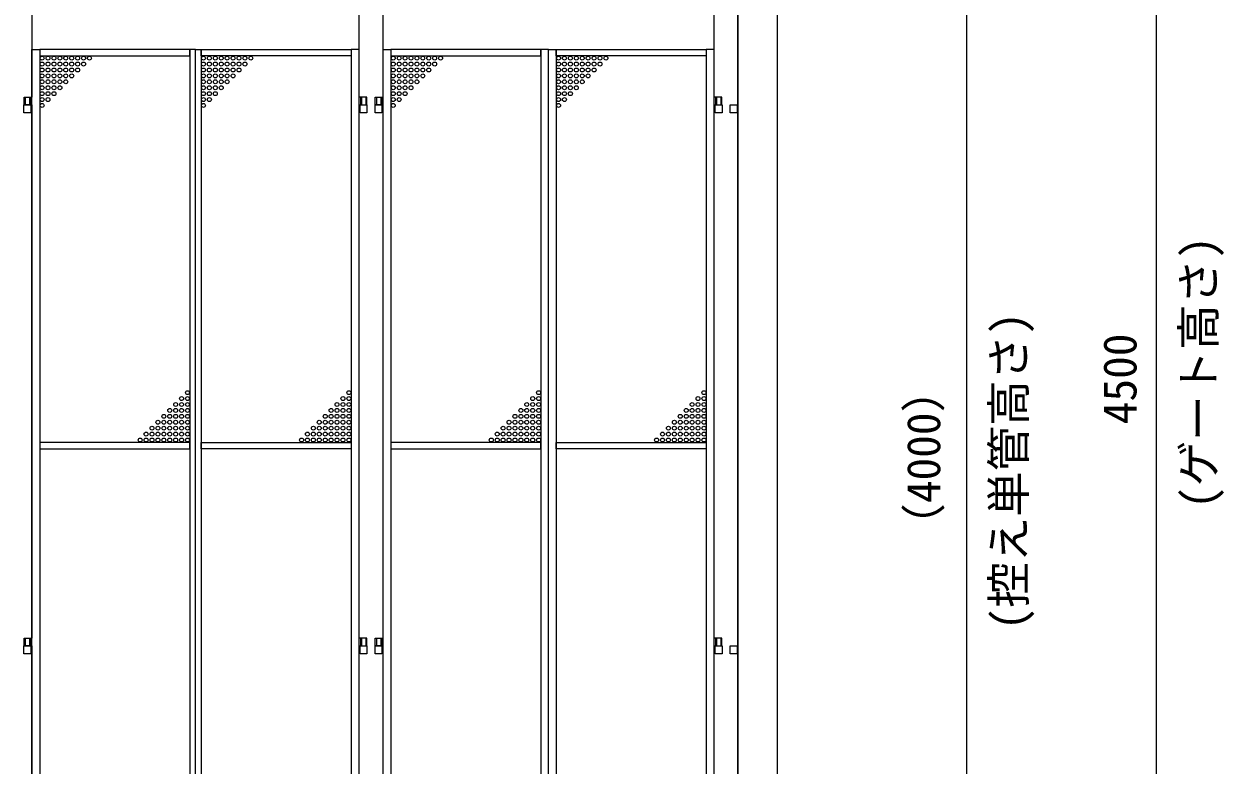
# Model space of a CAD drawing. Units: millimetres, scale not verified. Extents: x 2437 to 26587, y -17325 to 17325.
# Drawn here: x 15417 to 18459, y 5922 to 7801 of the extents above; entities that cross this region are included whole.
import ezdxf
from ezdxf.enums import TextEntityAlignment as Align

# ---------------------------------------------------------------- set-up
doc = ezdxf.new("R2010")
doc.units = ezdxf.units.MM
doc.header["$LTSCALE"] = 90
doc.linetypes.add('DASHED1', pattern=[1.8, 1.2, -0.6])
for name, color, linetype, lineweight in [('0-2_ACCG-3018', 7, 'Continuous', 18), ('0-B_寸法', 3, 'Continuous', 18), ('0-C_側固定棒', 7, 'Continuous', 18), ('1-0_中央走行棒', 7, 'Continuous', 18), ('1-7_標準ﾊﾟﾈﾙ', 7, 'Continuous', 18), ('1-8_標準柱', 7, 'Continuous', 18)]:
    doc.layers.add(name, color=color, linetype=linetype, lineweight=lineweight)
doc.styles.add('ＭＳ ゴシック', font='')
doc.styles.get('ＭＳ ゴシック').set_extended_font_data('MS Gothic')

msp = doc.modelspace()

# ---------------------------------------------------------------- linework, layer by layer
at = {"layer": '0-2_ACCG-3018'}
for centre in [(15463.13, 7714.06), (15463.13, 7699.06), (15478.13, 7714.06), (15478.13, 7699.06), (15493.13, 7714.06), (15493.13, 7699.06), (15508.13, 7714.06), (15508.13, 7699.06), (15523.13, 7714.06), (15523.13, 7699.06), (15538.13, 7714.06), (15538.13, 7699.06), (15553.13, 7714.06), (15553.13, 7699.06), (15568.13, 7714.06), (15568.13, 7699.06), (15583.13, 7714.06), (15872.13, 7714.06), (15872.13, 7699.06), (15887.13, 7714.06), (15887.13, 7699.06), (15902.13, 7714.06), (15902.13, 7699.06), (15917.13, 7714.06), (15917.13, 7699.06), (15932.13, 7714.06), (15932.13, 7699.06), (15947.13, 7714.06), (15947.13, 7699.06), (15962.13, 7714.06), (15962.13, 7699.06), (15977.13, 7714.06), (15977.13, 7699.06), (15992.13, 7714.06), (16353.13, 7714.06), (16353.13, 7699.06), (16368.13, 7714.06), (16368.13, 7699.06), (16383.13, 7714.06), (16383.13, 7699.06), (16398.13, 7714.06), (16398.13, 7699.06), (16413.13, 7714.06), (16413.13, 7699.06), (16428.13, 7714.06), (16428.13, 7699.06), (16443.13, 7714.06), (16443.13, 7699.06), (16458.13, 7714.06), (16458.13, 7699.06), (16473.13, 7714.06), (16772.13, 7714.06), (16772.13, 7699.06), (16787.13, 7714.06), (16787.13, 7699.06), (16802.13, 7714.06), (16802.13, 7699.06), (16817.13, 7714.06), (16817.13, 7699.06), (16832.13, 7714.06), (16832.13, 7699.06), (16847.13, 7714.06), (16847.13, 7699.06), (16862.13, 7714.06), (16862.13, 7699.06), (16877.13, 7714.06), (16877.13, 7699.06), (16892.13, 7714.06), (15463.13, 7684.06), (15463.13, 7669.06), (15478.13, 7684.06), (15478.13, 7669.06), (15493.13, 7684.06), (15493.13, 7669.06), (15508.13, 7684.06), (15508.13, 7669.06), (15523.13, 7684.06), (15523.13, 7669.06), (15538.13, 7684.06), (15538.13, 7669.06), (15553.13, 7684.06), (15872.13, 7684.06), (15872.13, 7669.06), (15887.13, 7684.06), (15887.13, 7669.06), (15902.13, 7684.06), (15902.13, 7669.06), (15917.13, 7684.06), (15917.13, 7669.06), (15932.13, 7684.06), (15932.13, 7669.06), (15947.13, 7684.06), (15947.13, 7669.06), (15962.13, 7684.06), (16353.13, 7684.06), (16353.13, 7669.06), (16368.13, 7684.06), (16368.13, 7669.06), (16383.13, 7684.06), (16383.13, 7669.06), (16398.13, 7684.06), (16398.13, 7669.06), (16413.13, 7684.06), (16413.13, 7669.06), (16428.13, 7684.06), (16428.13, 7669.06), (16443.13, 7684.06), (16772.13, 7684.06), (16772.13, 7669.06), (16787.13, 7684.06), (16787.13, 7669.06), (16802.13, 7684.06), (16802.13, 7669.06), (16817.13, 7684.06), (16817.13, 7669.06), (16832.13, 7684.06), (16832.13, 7669.06), (16847.13, 7684.06), (16847.13, 7669.06), (16862.13, 7684.06), (15463.13, 7654.06), (15463.13, 7639.06), (15478.13, 7654.06), (15478.13, 7639.06), (15493.13, 7654.06), (15493.13, 7639.06), (15508.13, 7654.06), (15508.13, 7639.06), (15523.13, 7654.06), (15872.13, 7654.06), (15872.13, 7639.06), (15887.13, 7654.06), (15887.13, 7639.06), (15902.13, 7654.06), (15902.13, 7639.06), (15917.13, 7654.06), (15917.13, 7639.06), (15932.13, 7654.06), (16353.13, 7654.06), (16353.13, 7639.06), (16368.13, 7654.06), (16368.13, 7639.06), (16383.13, 7654.06), (16383.13, 7639.06), (16398.13, 7654.06), (16398.13, 7639.06), (16413.13, 7654.06), (16772.13, 7654.06), (16772.13, 7639.06), (16787.13, 7654.06), (16787.13, 7639.06), (16802.13, 7654.06), (16802.13, 7639.06), (16817.13, 7654.06), (16817.13, 7639.06), (16832.13, 7654.06), (15463.13, 7624.06), (15463.13, 7609.06), (15478.13, 7624.06), (15478.13, 7609.06), (15493.13, 7624.06), (15872.13, 7624.06), (15872.13, 7609.06), (15887.13, 7624.06), (15887.13, 7609.06), (15902.13, 7624.06), (16353.13, 7624.06), (16353.13, 7609.06), (16368.13, 7624.06), (16368.13, 7609.06), (16383.13, 7624.06), (16772.13, 7624.06), (16772.13, 7609.06), (16787.13, 7624.06), (16787.13, 7609.06), (16802.13, 7624.06), (15463.13, 7594.06), (15872.13, 7594.06), (16353.13, 7594.06), (16772.13, 7594.06), (15816.63, 6851.06), (15831.63, 6866.06), (15831.63, 6851.06), (16225.63, 6851.06), (16240.63, 6866.06), (16240.63, 6851.06), (16706.63, 6851.06), (16721.63, 6866.06), (16721.63, 6851.06), (17125.63, 6851.06), (17140.63, 6866.06), (17140.63, 6851.06), (15786.63, 6821.06), (15801.63, 6836.06), (15801.63, 6821.06), (15816.63, 6836.06), (15816.63, 6821.06), (15831.63, 6836.06), (15831.63, 6821.06), (16195.63, 6821.06), (16210.63, 6836.06), (16210.63, 6821.06), (16225.63, 6836.06), (16225.63, 6821.06), (16240.63, 6836.06), (16240.63, 6821.06), (16676.63, 6821.06), (16691.63, 6836.06), (16691.63, 6821.06), (16706.63, 6836.06), (16706.63, 6821.06), (16721.63, 6836.06), (16721.63, 6821.06), (17095.63, 6821.06), (17110.63, 6836.06), (17110.63, 6821.06), (17125.63, 6836.06), (17125.63, 6821.06), (17140.63, 6836.06), (17140.63, 6821.06), (15756.63, 6791.06), (15771.63, 6806.06), (15771.63, 6791.06), (15786.63, 6806.06), (15786.63, 6791.06), (15801.63, 6806.06), (15801.63, 6791.06), (15816.63, 6806.06), (15816.63, 6791.06), (15831.63, 6806.06), (15831.63, 6791.06), (16165.63, 6791.06), (16180.63, 6806.06), (16180.63, 6791.06), (16195.63, 6806.06), (16195.63, 6791.06), (16210.63, 6806.06), (16210.63, 6791.06), (16225.63, 6806.06), (16225.63, 6791.06), (16240.63, 6806.06), (16240.63, 6791.06), (16646.63, 6791.06), (16661.63, 6806.06), (16661.63, 6791.06), (16676.63, 6806.06), (16676.63, 6791.06), (16691.63, 6806.06), (16691.63, 6791.06), (16706.63, 6806.06), (16706.63, 6791.06), (16721.63, 6806.06), (16721.63, 6791.06), (17065.63, 6791.06), (17080.63, 6806.06), (17080.63, 6791.06), (17095.63, 6806.06), (17095.63, 6791.06), (17110.63, 6806.06), (17110.63, 6791.06), (17125.63, 6806.06), (17125.63, 6791.06), (17140.63, 6806.06), (17140.63, 6791.06), (15726.63, 6761.06), (15741.63, 6776.06), (15741.63, 6761.06), (15756.63, 6776.06), (15756.63, 6761.06), (15771.63, 6776.06), (15771.63, 6761.06), (15786.63, 6776.06), (15786.63, 6761.06), (15801.63, 6776.06), (15801.63, 6761.06), (15816.63, 6776.06), (15816.63, 6761.06), (15831.63, 6776.06), (15831.63, 6761.06), (16135.63, 6761.06), (16150.63, 6776.06), (16150.63, 6761.06), (16165.63, 6776.06), (16165.63, 6761.06), (16180.63, 6776.06), (16180.63, 6761.06), (16195.63, 6776.06), (16195.63, 6761.06), (16210.63, 6776.06), (16210.63, 6761.06), (16225.63, 6776.06), (16225.63, 6761.06), (16240.63, 6776.06), (16240.63, 6761.06), (16616.63, 6761.06), (16631.63, 6776.06), (16631.63, 6761.06), (16646.63, 6776.06), (16646.63, 6761.06), (16661.63, 6776.06), (16661.63, 6761.06), (16676.63, 6776.06), (16676.63, 6761.06), (16691.63, 6776.06), (16691.63, 6761.06), (16706.63, 6776.06), (16706.63, 6761.06), (16721.63, 6776.06), (16721.63, 6761.06), (17035.63, 6761.06), (17050.63, 6776.06), (17050.63, 6761.06), (17065.63, 6776.06), (17065.63, 6761.06), (17080.63, 6776.06), (17080.63, 6761.06), (17095.63, 6776.06), (17095.63, 6761.06), (17110.63, 6776.06), (17110.63, 6761.06), (17125.63, 6776.06), (17125.63, 6761.06), (17140.63, 6776.06), (17140.63, 6761.06), (15711.63, 6746.06), (15726.63, 6746.06), (15741.63, 6746.06), (15756.63, 6746.06), (15771.63, 6746.06), (15786.63, 6746.06), (15801.63, 6746.06), (15816.63, 6746.06), (15831.63, 6746.06), (16120.63, 6746.06), (16135.63, 6746.06), (16150.63, 6746.06), (16165.63, 6746.06), (16180.63, 6746.06), (16195.63, 6746.06), (16210.63, 6746.06), (16225.63, 6746.06), (16240.63, 6746.06), (16601.63, 6746.06), (16616.63, 6746.06), (16631.63, 6746.06), (16646.63, 6746.06), (16661.63, 6746.06), (16676.63, 6746.06), (16691.63, 6746.06), (16706.63, 6746.06), (16721.63, 6746.06), (17020.63, 6746.06), (17035.63, 6746.06), (17050.63, 6746.06), (17065.63, 6746.06), (17080.63, 6746.06), (17095.63, 6746.06), (17110.63, 6746.06), (17125.63, 6746.06), (17140.63, 6746.06)]:
    msp.add_circle(centre, 5, dxfattribs=at)
at = {"layer": '0-B_寸法'}
for p, q in [((18286.88, 9101), (18286.88, 4733)), ((17805.88, 8601), (17805.88, 4733))]:
    msp.add_line(p, q, dxfattribs=at)
at = {"layer": '0-C_側固定棒'}
for p, q in [((17166.88, 6244.06), (17166.88, 7595.56)), ((17166.88, 4872.56), (17166.88, 6224.06))]:
    msp.add_line(p, q, dxfattribs=at)
msp.add_lwpolyline([(17166.88, 7615.56), (17166.88, 8467.56), (17226.88, 8467.56), (17226.88, 4797.56), (17166.88, 4797.56), (17166.88, 4852.56)], dxfattribs=at)
for points in [[(17186.53, 7575.56), (17169.23, 7575.56), (17169.23, 7595.56), (17186.53, 7595.56)], [(17224.53, 7575.56), (17207.23, 7575.56), (17207.23, 7595.56), (17224.53, 7595.56)], [(17186.53, 6204.06), (17169.23, 6204.06), (17169.23, 6224.06), (17186.53, 6224.06)], [(17224.53, 6204.06), (17207.23, 6204.06), (17207.23, 6224.06), (17224.53, 6224.06)]]:
    msp.add_lwpolyline(points, close=True, dxfattribs=at)
at = {"layer": '1-0_中央走行棒'}
for p, q in [((15436.88, 7595.56), (15436.88, 6244.06)), ((16266.88, 6244.06), (16266.88, 7595.56)), ((16326.88, 7595.56), (16326.88, 6244.06)), ((15436.88, 6224.06), (15436.88, 4872.56)), ((16266.88, 4872.56), (16266.88, 6224.06)), ((16326.88, 6224.06), (16326.88, 4872.56))]:
    msp.add_line(p, q, dxfattribs=at)
for points in [[(15431.88, 8947.56), (15436.88, 8947.56), (15436.88, 7615.56)], [(16266.88, 7615.56), (16266.88, 8947.56), (16271.88, 8947.56)], [(16321.88, 8947.56), (16326.88, 8947.56), (16326.88, 7615.56)]]:
    msp.add_lwpolyline(points, dxfattribs=at)
for points in [[(15434.53, 7575.56), (15417.23, 7575.56), (15417.23, 7595.56), (15434.53, 7595.56)], [(16286.53, 7575.56), (16269.23, 7575.56), (16269.23, 7595.56), (16286.53, 7595.56)], [(16324.53, 7575.56), (16307.23, 7575.56), (16307.23, 7595.56), (16324.53, 7595.56)], [(15434.53, 6204.06), (15417.23, 6204.06), (15417.23, 6224.06), (15434.53, 6224.06)], [(16286.53, 6204.06), (16269.23, 6204.06), (16269.23, 6224.06), (16286.53, 6224.06)], [(16324.53, 6204.06), (16307.23, 6204.06), (16307.23, 6224.06), (16324.53, 6224.06)]]:
    msp.add_lwpolyline(points, close=True, dxfattribs=at)
at = {"layer": '1-7_標準ﾊﾟﾈﾙ', "color": 4, "linetype": 'DASHED1', "lineweight": 9}
for p, q in [((15420.38, 7615.56), (15420.38, 7595.56)), ((15431.38, 7615.56), (15431.38, 7595.56)), ((16272.38, 7615.56), (16272.38, 7595.56)), ((16283.38, 7615.56), (16283.38, 7595.56)), ((16310.38, 7615.56), (16310.38, 7595.56)), ((16321.38, 7615.56), (16321.38, 7595.56)), ((17172.38, 7615.56), (17172.38, 7595.56)), ((17183.38, 7615.56), (17183.38, 7595.56)), ((15420.38, 6244.06), (15420.38, 6224.06)), ((15431.38, 6244.06), (15431.38, 6224.06)), ((16272.38, 6244.06), (16272.38, 6224.06)), ((16283.38, 6244.06), (16283.38, 6224.06)), ((16310.38, 6244.06), (16310.38, 6224.06)), ((16321.38, 6244.06), (16321.38, 6224.06)), ((17172.38, 6244.06), (17172.38, 6224.06)), ((17183.38, 6244.06), (17183.38, 6224.06))]:
    msp.add_line(p, q, dxfattribs=at)
at = {"layer": '1-7_標準ﾊﾟﾈﾙ'}
for p, q in [((15433.59, 7615.56), (15433.59, 7595.56)), ((16270.17, 7615.56), (16270.17, 7595.56)), ((16323.59, 7615.56), (16323.59, 7595.56)), ((17170.17, 7615.56), (17170.17, 7595.56)), ((15433.59, 6244.06), (15433.59, 6224.06)), ((16270.17, 6244.06), (16270.17, 6224.06)), ((16323.59, 6244.06), (16323.59, 6224.06)), ((17170.17, 6244.06), (17170.17, 6224.06))]:
    msp.add_line(p, q, dxfattribs=at)
for points in [[(15437.38, 7735.56), (15457.13, 7735.56), (15457.13, 4732.56), (15437.38, 4732.56)], [(15837.63, 7735.56), (15457.13, 7735.56), (15457.13, 7720.06), (15837.63, 7720.06)], [(15851.88, 7735.56), (15837.63, 7735.56), (15837.63, 4732.56), (15851.88, 4732.56)], [(15851.88, 7735.56), (15866.13, 7735.56), (15866.13, 4732.56), (15851.88, 4732.56)], [(15866.13, 7735.56), (16246.63, 7735.56), (16246.63, 7720.06), (15866.13, 7720.06)], [(16266.38, 7735.56), (16246.63, 7735.56), (16246.63, 4732.56), (16266.38, 4732.56)], [(16327.38, 7735.56), (16347.13, 7735.56), (16347.13, 4732.56), (16327.38, 4732.56)], [(16727.63, 7735.56), (16347.13, 7735.56), (16347.13, 7720.06), (16727.63, 7720.06)], [(16746.88, 7735.56), (16727.63, 7735.56), (16727.63, 4732.56), (16746.88, 4732.56)], [(16746.88, 7735.56), (16766.13, 7735.56), (16766.13, 4732.56), (16746.88, 4732.56)], [(16766.13, 7735.56), (17146.63, 7735.56), (17146.63, 7720.06), (16766.13, 7720.06)], [(17166.38, 7735.56), (17146.63, 7735.56), (17146.63, 4732.56), (17166.38, 4732.56)], [(15837.63, 6740.06), (15457.13, 6740.06), (15457.13, 6724.06), (15837.63, 6724.06)], [(15866.13, 6740.06), (16246.63, 6740.06), (16246.63, 6724.06), (15866.13, 6724.06)], [(16727.63, 6740.06), (16347.13, 6740.06), (16347.13, 6724.06), (16727.63, 6724.06)], [(16766.13, 6740.06), (17146.63, 6740.06), (17146.63, 6724.06), (16766.13, 6724.06)]]:
    msp.add_lwpolyline(points, close=True, dxfattribs=at)
for points in [[(15437.38, 7595.56), (15417.38, 7595.56), (15417.38, 7615.56), (15437.38, 7615.56)], [(16266.38, 7595.56), (16286.38, 7595.56), (16286.38, 7615.56), (16266.38, 7615.56)], [(16327.38, 7595.56), (16307.38, 7595.56), (16307.38, 7615.56), (16327.38, 7615.56)], [(17166.38, 7595.56), (17186.38, 7595.56), (17186.38, 7615.56), (17166.38, 7615.56)], [(15437.38, 6224.06), (15417.38, 6224.06), (15417.38, 6244.06), (15437.38, 6244.06)], [(16266.38, 6224.06), (16286.38, 6224.06), (16286.38, 6244.06), (16266.38, 6244.06)], [(16327.38, 6224.06), (16307.38, 6224.06), (16307.38, 6244.06), (16327.38, 6244.06)], [(17166.38, 6224.06), (17186.38, 6224.06), (17186.38, 6244.06), (17166.38, 6244.06)]]:
    msp.add_lwpolyline(points, dxfattribs=at)
at = {"layer": '1-8_標準柱'}
for p, q in [((17226.88, 5167), (17226.88, 8617)), ((17326.88, 5167), (17326.88, 8617))]:
    msp.add_line(p, q, dxfattribs=at)

# ---------------------------------------------------------------- texts
at = {"layer": '0-B_寸法', "style": 'ＭＳ ゴシック'}
for s, p in [('(ゲート高さ)', (18461.6, 6571.4)), ('(控え単管高さ)', (17980.6, 6263.8)), ('4500', (18262.4, 6786.09)), ('（4000）', (17764.78, 6470.89))]:
    msp.add_text(s, height=84.46, rotation=90, dxfattribs=at).set_placement(p, align=Align.BOTTOM_LEFT)

doc.saveas('drawing.dxf')
